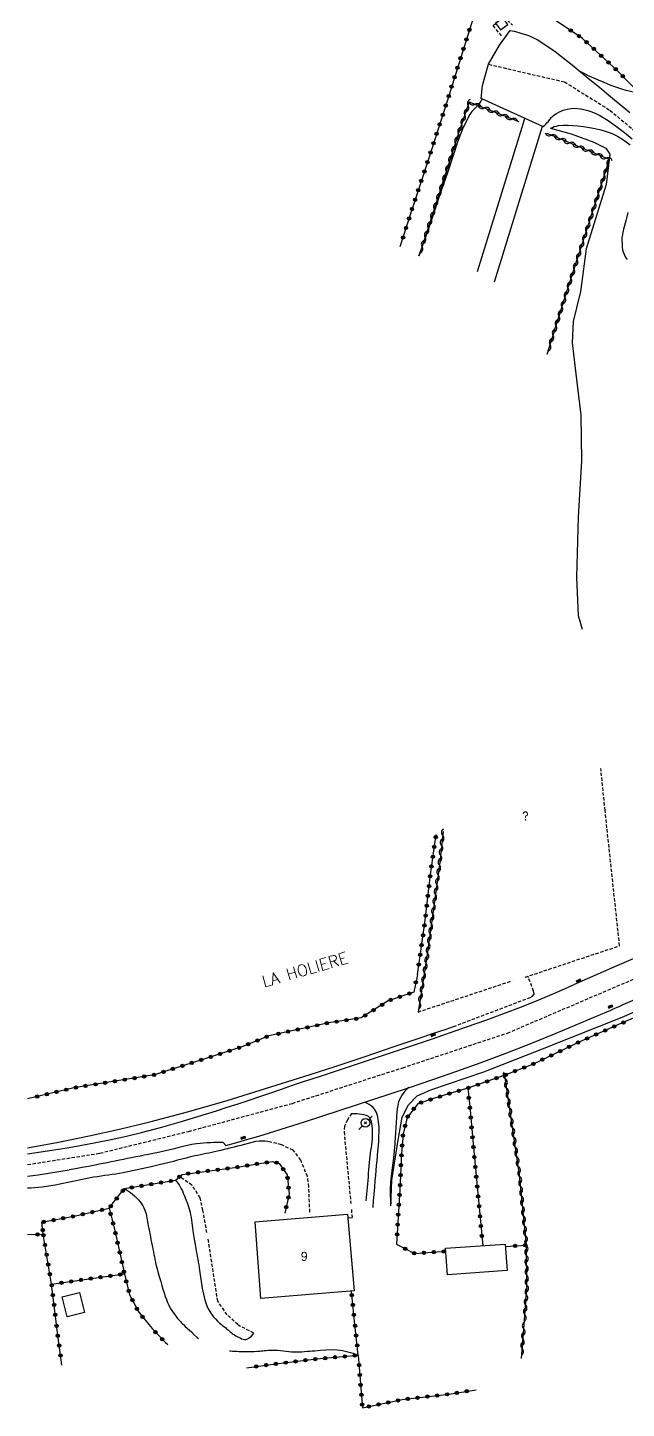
# Model space of a CAD drawing. Header units: millimetres. Extents: x 222014 to 223000, y 61000 to 62001.
# Drawn here: x 222014 to 222104.7, y 61158.3 to 61367.6 of the extents above; entities that cross this region are included whole.
import ezdxf
from ezdxf.enums import TextEntityAlignment as Align

# ---------------------------------------------------------------- set-up
doc = ezdxf.new("R2010")
doc.units = ezdxf.units.MM
doc.linetypes.add('DASHED', pattern=[0.75, 0.5, -0.25])
doc.layers.get('0').update_dxf_attribs({"linetype": 'CONTINUOUS'})
for name, color, linetype in [('W0001', 6, 'DASHED'), ('W0008', 7, 'CONTINUOUS'), ('W0017', 7, 'CONTINUOUS'), ('W0071', 7, 'CONTINUOUS'), ('W0101', 7, 'CONTINUOUS'), ('W0104', 1, 'CONTINUOUS'), ('W0112', 1, 'DASHED'), ('W0211', 2, 'CONTINUOUS'), ('W0214', 2, 'CONTINUOUS'), ('W0310', 3, 'CONTINUOUS'), ('W0322', 7, 'CONTINUOUS'), ('W0323', 7, 'CONTINUOUS'), ('W0401', 7, 'CONTINUOUS'), ('W0473', 7, 'CONTINUOUS'), ('W0989', 7, 'CONTINUOUS'), ('W0991', 7, 'CONTINUOUS')]:
    doc.layers.add(name, color=color, linetype=linetype)
doc.styles.get("Standard").update_dxf_attribs({"font": 'romans.shx', "width": 0.85})

# ---------------------------------------------------------------- blocks, each defined once
blk = doc.blocks.new('T401')
for p, q in [((-0.3, 0.3), (0, 0.3)), ((-0.3, -0.25), (-0.3, 0.3)), ((-0.3, 0.15), (0, 0.15)), ((-0.3, 0), (0, 0)), ((0, 0.3), (0, -0.25)), ((-0.3, -0.15), (0, -0.15)), ((-0.3, -0.25), (-0.3, -0.3)), ((-0.3, -0.3), (0, -0.3)), ((0, -0.3), (0, -0.25))]:
    blk.add_line(p, q)
blk = doc.blocks.new('T473')
for p, q in [((-0.166667, 0.166667), (0.166667, -0.166667)), ((-0.166667, -0.166667), (0.166667, 0.166667)), ((0.500001, 0.500001), (1.000002, 1.000002)), ((-1.000002, -1.000002), (-0.500001, -0.500001))]:
    blk.add_line(p, q)
blk.add_ellipse((0, 0), major_axis=(0.471405, 0.471405), ratio=1, start_param=5.4977871438, end_param=11.780972451)
blk = doc.blocks.new('t323o')
at = {"color": 0, "linetype": 'Continuous'}
for radius in [0.25, 0.15]:
    blk.add_circle((0, 0), radius, dxfattribs=at)
blk = doc.blocks.new('t310o')
at = {"color": 0, "linetype": 'Continuous'}
for centre, start, end in [((-0.5, 0.38), 216.8699, 323.1304), ((0.5, -0.37), 36.8699, 143.1303)]:
    blk.add_arc(centre, 0.625, start, end, dxfattribs=at)
blk = doc.blocks.new('t322o')
at = {"color": 0, "linetype": 'Continuous'}
for radius in [0.25, 0.15]:
    blk.add_circle((0, 0), radius, dxfattribs=at)

msp = doc.modelspace()

# ---------------------------------------------------------------- linework, layer by layer
at = {"layer": 'W0001'}
for points in [[(222083.82, 61362), (222095.3, 61359.33), (222102.18, 61355.04), (222112.39, 61346.45), (222118.85, 61340.06), (222121.97, 61334.25), (222123.5, 61329.18), (222123.62, 61322.93), (222123.49, 61315.96), (222123.43, 61306.57), (222123.04, 61297.56), (222124.14, 61293.38), (222125.99, 61288.37), (222129.23, 61282.23), (222132.15, 61278.94), (222136.65, 61276.85), (222140.35, 61276.07), (222153.39, 61274.63), (222167.99, 61272.94), (222176.51, 61270.16), (222181.23, 61263.5), (222184.66, 61253.01)], [(222014, 61195.25), (222024.95, 61196.98), (222038.38, 61200.28), (222054.1, 61204.53), (222070.81, 61209.93), (222086.69, 61215.19), (222109.39, 61224.91), (222121.59, 61230.22), (222139.24, 61237.3), (222150.78, 61241.61), (222159.8, 61245.51), (222172.4, 61248.09), (222184.66, 61253.01)]]:
    msp.add_lwpolyline(points, dxfattribs=at)
at = {"layer": 'W0008'}
for points in [[(222082.71, 61356.82), (222082.91, 61358.76), (222083.82, 61362), (222085.48, 61364.89), (222087.09, 61367.14)], [(222087.09, 61367.14), (222087.68, 61367.01), (222088.25, 61366.86), (222088.82, 61366.69), (222089.39, 61366.5), (222089.84, 61366.34), (222090.29, 61366.16), (222090.73, 61365.96), (222091.16, 61365.74), (222091.87, 61365.32), (222092.55, 61364.87), (222093.22, 61364.4), (222093.88, 61363.92), (222094.86, 61363.18), (222095.82, 61362.42), (222096.77, 61361.64), (222097.72, 61360.87), (222099.16, 61359.7), (222100.6, 61358.52), (222102.03, 61357.34), (222103.45, 61356.15), (222105.18, 61354.7)], [(222092.13, 61352.54), (222082.71, 61356.82)], [(222092.13, 61352.54), (222092.29, 61352.73), (222092.46, 61352.92), (222092.63, 61353.11), (222092.81, 61353.3), (222093.08, 61353.61), (222093.35, 61353.94), (222093.65, 61354.25), (222093.98, 61354.51), (222094.53, 61354.81), (222095.11, 61355.03), (222095.7, 61355.2), (222096.31, 61355.3), (222096.79, 61355.33), (222097.27, 61355.31), (222097.75, 61355.25), (222098.22, 61355.15), (222098.85, 61354.99), (222099.46, 61354.79), (222100.06, 61354.54), (222100.64, 61354.25), (222101.94, 61353.47), (222103.17, 61352.58), (222104.37, 61351.65), (222105.55, 61350.72)], [(222109.84, 61228.19), (222103.24, 61225.36), (222096.67, 61222.48)], [(222014, 61196.88), (222016, 61197.17), (222018, 61197.47), (222019.99, 61197.8), (222021.98, 61198.15), (222024.31, 61198.59), (222026.64, 61199.06), (222028.95, 61199.56), (222031.26, 61200.12), (222034.11, 61200.87), (222036.95, 61201.69), (222039.77, 61202.54), (222042.59, 61203.41), (222044.24, 61203.94), (222045.89, 61204.48), (222047.54, 61205.03), (222049.18, 61205.58), (222050.83, 61206.14), (222052.47, 61206.7), (222054.11, 61207.26), (222055.76, 61207.82), (222058.18, 61208.62), (222060.6, 61209.43), (222063.03, 61210.23), (222065.45, 61211.03), (222067.88, 61211.83), (222070.3, 61212.64), (222072.72, 61213.46), (222075.14, 61214.28), (222077.89, 61215.22), (222080.64, 61216.16), (222083.38, 61217.12), (222086.11, 61218.13), (222088.77, 61219.16), (222091.42, 61220.23), (222094.05, 61221.34), (222096.67, 61222.48)], [(222104.17, 61219.49), (222106.68, 61220.57)], [(222044.04, 61198.12), (222045.7, 61198.59), (222047.35, 61199.08), (222048.99, 61199.57), (222050.64, 61200.08), (222055.91, 61201.73), (222061.17, 61203.42), (222066.43, 61205.14), (222071.67, 61206.9), (222075.35, 61208.16), (222079.02, 61209.43), (222082.68, 61210.74), (222086.33, 61212.1), (222090.2, 61213.62), (222094.05, 61215.18), (222097.89, 61216.78), (222101.72, 61218.4), (222102.34, 61218.67), (222102.95, 61218.94), (222103.56, 61219.21), (222104.17, 61219.49)], [(222043.59, 61198.6), (222043.13, 61198.6), (222042.67, 61198.6), (222042.2, 61198.59), (222041.74, 61198.57), (222041.2, 61198.54), (222040.65, 61198.51), (222040.11, 61198.46), (222039.57, 61198.39), (222038.89, 61198.28), (222038.22, 61198.14), (222037.55, 61197.99), (222036.88, 61197.82), (222036.22, 61197.66), (222035.56, 61197.49), (222034.89, 61197.33), (222034.22, 61197.18), (222033.58, 61197.05), (222032.95, 61196.92), (222032.31, 61196.79), (222031.67, 61196.66), (222031.03, 61196.54), (222030.39, 61196.41), (222029.75, 61196.29), (222029.11, 61196.16), (222028.5, 61196.04), (222027.89, 61195.91), (222027.27, 61195.79), (222026.66, 61195.66), (222026.05, 61195.53), (222025.43, 61195.41), (222024.82, 61195.29), (222024.21, 61195.17), (222023.22, 61194.98), (222022.24, 61194.8), (222021.25, 61194.62), (222020.27, 61194.45)], [(222044.04, 61198.12), (222043.59, 61198.6)], [(222014, 61193.49), (222015.57, 61193.7), (222017.14, 61193.94), (222018.7, 61194.19), (222020.27, 61194.45)]]:
    msp.add_lwpolyline(points, dxfattribs=at)
at = {"layer": 'W0017'}
for points in [[(222082.15, 61330.59), (222089.12, 61353.13)], [(222089.12, 61353.13), (222089.32, 61353.81)], [(222091.79, 61351.94), (222091.98, 61352.6)], [(222084.7, 61329.05), (222091.79, 61351.94)]]:
    msp.add_lwpolyline(points, dxfattribs=at)
at = {"layer": 'W0071'}
for points in [[(222071.74, 61206.93), (222071.52, 61206.76), (222071.32, 61206.57), (222071.12, 61206.38), (222070.95, 61206.16), (222070.71, 61205.83), (222070.5, 61205.49), (222070.32, 61205.13), (222070.17, 61204.75), (222070.04, 61204.22), (222069.97, 61203.68), (222069.93, 61203.15), (222069.88, 61202.61), (222069.85, 61202.22), (222069.82, 61201.83), (222069.8, 61201.44), (222069.77, 61201.05), (222069.75, 61200.66), (222069.73, 61200.27), (222069.71, 61199.87), (222069.68, 61199.48), (222069.59, 61198.4), (222069.49, 61197.32), (222069.39, 61196.24), (222069.28, 61195.16), (222069.23, 61194.74), (222069.18, 61194.32), (222069.12, 61193.9), (222069.07, 61193.48), (222069.02, 61193.06), (222068.97, 61192.64), (222068.93, 61192.22), (222068.91, 61191.8), (222068.9, 61191.17), (222068.91, 61190.55), (222068.95, 61189.92), (222069, 61189.3)], [(222066.32, 61188.75), (222066.4, 61189.77), (222066.48, 61190.79), (222066.56, 61191.82), (222066.64, 61192.84), (222066.71, 61193.59), (222066.78, 61194.34), (222066.85, 61195.09), (222066.93, 61195.84), (222067, 61196.59), (222067.06, 61197.34), (222067.12, 61198.09), (222067.17, 61198.85), (222067.18, 61199.15), (222067.2, 61199.46), (222067.21, 61199.76), (222067.22, 61200.07), (222067.23, 61200.38), (222067.23, 61200.69), (222067.22, 61200.99), (222067.2, 61201.3), (222067.16, 61201.69), (222067.11, 61202.08), (222067.03, 61202.47), (222066.91, 61202.84), (222066.81, 61203.12), (222066.68, 61203.39), (222066.53, 61203.65), (222066.33, 61203.88), (222066.04, 61204.14), (222065.71, 61204.36), (222065.36, 61204.54), (222064.99, 61204.66)]]:
    msp.add_lwpolyline(points, dxfattribs=at)
at = {"layer": 'W0101'}
for points in [[(222085.97, 61369.05), (222084.85, 61368.21), (222085.6, 61367.21), (222086.72, 61368.04), (222085.97, 61369.05)], [(222048.44, 61186.56), (222062.45, 61187.75), (222063.43, 61176.1), (222049.31, 61174.94)]]:
    msp.add_lwpolyline(points, close=True, dxfattribs=at)
at = {"layer": 'W0104'}
for points in [[(222077.29, 61182.56), (222086.32, 61183.19), (222086.6, 61179.18), (222077.57, 61178.54), (222077.29, 61182.56)], [(222019.21, 61175.22), (222021.86, 61175.87), (222022.61, 61172.81), (222019.97, 61172.15)]]:
    msp.add_lwpolyline(points, close=True, dxfattribs=at)
at = {"layer": 'W0112'}
for points in [[(222085.76, 61366.31), (222084.49, 61367.87), (222086.13, 61369.25), (222086.12, 61369.25), (222087.41, 61367.92)], [(222089.35, 61223.65), (222103.65, 61228.41), (222101.45, 61248.92), (222100.81, 61255.29)], [(222073.13, 61218.37), (222087.38, 61223.11)], [(222078.48, 61216.17), (222090.1, 61220.57), (222090.46, 61220.77), (222090.69, 61221.07), (222090.61, 61221.51), (222089.78, 61223.79)], [(222063.06, 61202.99), (222062.44, 61202.05), (222061.97, 61201.07), (222061.92, 61200.22), (222062.95, 61189.35)], [(222056.74, 61188.04), (222056.58, 61191.89), (222056.39, 61193.42), (222055.36, 61195.92), (222054.2, 61197.42), (222052.45, 61198.26), (222050.78, 61198.66)], [(222041.15, 61184.94), (222040.55, 61188.3), (222040.14, 61190.21), (222038.89, 61192.14), (222037.02, 61193.39)], [(222063.03, 61188.45), (222063.13, 61187.16), (222062.51, 61187.1)], [(222045.84, 61171), (222044.22, 61172.49), (222042.79, 61174.54), (222041.34, 61183.95)], [(222048.26, 61169.71), (222045.98, 61170.87), (222045.84, 61171)]]:
    msp.add_lwpolyline(points, dxfattribs=at)
at = {"layer": 'W0211'}
for points in [[(222093.19, 61352.31), (222096.33, 61351.48), (222099.77, 61350.2), (222101.56, 61349.31), (222102.17, 61348.4), (222101.64, 61343.8), (222098.6, 61334.05), (222097.73, 61327.55), (222096.62, 61323), (222096.48, 61319.8), (222097.11, 61314.25), (222097.78, 61308.83), (222097.9, 61301.9), (222097.37, 61293.35), (222097.11, 61284.25), (222097.39, 61278.46), (222097.98, 61276.38)], [(222068.99, 61189.02), (222069.18, 61192.9), (222070.12, 61198.93), (222070.72, 61202.42), (222071.69, 61204.29), (222072.97, 61205.69), (222075.04, 61206.56), (222083.1, 61209.28), (222091.96, 61212.77), (222104.28, 61217.69), (222120.17, 61224.82), (222132.89, 61230.22), (222135.67, 61231.55)], [(222063.06, 61202.99), (222063.35, 61203), (222063.64, 61202.99), (222063.93, 61202.97), (222064.22, 61202.93), (222064.56, 61202.89), (222064.91, 61202.85), (222065.27, 61202.76), (222065.58, 61202.58), (222065.76, 61202.39), (222065.88, 61202.16), (222065.96, 61201.92), (222066.02, 61201.69), (222066.13, 61201.16), (222066.17, 61200.63), (222066.18, 61200.1), (222066.17, 61199.57), (222066.16, 61199.13), (222066.12, 61198.69), (222066.07, 61198.26), (222066.01, 61197.82), (222065.95, 61197.39), (222065.89, 61196.96), (222065.83, 61196.52), (222065.79, 61196.09), (222065.73, 61195.55), (222065.68, 61195.01), (222065.64, 61194.47), (222065.59, 61193.93), (222065.55, 61193.39), (222065.5, 61192.85), (222065.46, 61192.31), (222065.41, 61191.77), (222065.37, 61191.27), (222065.32, 61190.77), (222065.28, 61190.28), (222065.23, 61189.78)], [(222036.4, 61192.88), (222036.59, 61192.65), (222036.77, 61192.41), (222036.94, 61192.16), (222037.09, 61191.9), (222037.27, 61191.58), (222037.43, 61191.26), (222037.57, 61190.93), (222037.71, 61190.6), (222037.96, 61189.97), (222038.2, 61189.33), (222038.42, 61188.69), (222038.6, 61188.04), (222038.69, 61187.64), (222038.75, 61187.24), (222038.81, 61186.84), (222038.86, 61186.44), (222038.9, 61186.04), (222038.95, 61185.64), (222039, 61185.24), (222039.05, 61184.84), (222039.15, 61184.27), (222039.25, 61183.7), (222039.35, 61183.12), (222039.46, 61182.55), (222039.53, 61182.14), (222039.61, 61181.72), (222039.69, 61181.31), (222039.76, 61180.9), (222039.84, 61180.48), (222039.91, 61180.07), (222039.98, 61179.65), (222040.05, 61179.24), (222040.1, 61178.89), (222040.15, 61178.55), (222040.19, 61178.2), (222040.23, 61177.85), (222040.28, 61177.51), (222040.32, 61177.16), (222040.37, 61176.82), (222040.43, 61176.47), (222040.52, 61176.04), (222040.61, 61175.61), (222040.71, 61175.18), (222040.84, 61174.76), (222040.99, 61174.3), (222041.16, 61173.85), (222041.36, 61173.4), (222041.58, 61172.98), (222041.84, 61172.58), (222042.12, 61172.21), (222042.43, 61171.85), (222042.75, 61171.51), (222042.89, 61171.37), (222043.04, 61171.24), (222043.19, 61171.12), (222043.34, 61171)], [(222043.34, 61171), (222043.51, 61170.88), (222043.67, 61170.75), (222043.84, 61170.63), (222044, 61170.5), (222044.14, 61170.38), (222044.28, 61170.26), (222044.41, 61170.14), (222044.55, 61170.02), (222044.69, 61169.9), (222044.83, 61169.78), (222044.97, 61169.67), (222045.12, 61169.56), (222045.32, 61169.43), (222045.52, 61169.3), (222045.73, 61169.19), (222045.95, 61169.08), (222046.17, 61168.97), (222046.39, 61168.86), (222046.64, 61168.78), (222046.89, 61168.74), (222047.04, 61168.75), (222047.19, 61168.79), (222047.33, 61168.85), (222047.46, 61168.92), (222047.7, 61169.08), (222047.91, 61169.27), (222048.1, 61169.48), (222048.26, 61169.71)]]:
    msp.add_lwpolyline(points, dxfattribs=at)
at = {"layer": 'W0214'}
for points in [[(222106.6, 61357.63), (222105.94, 61357.74), (222105.29, 61357.88), (222104.65, 61358.04), (222104.01, 61358.22), (222103.1, 61358.52), (222102.2, 61358.86), (222101.31, 61359.23), (222100.43, 61359.6), (222099.74, 61359.9), (222099.05, 61360.22), (222098.38, 61360.55), (222097.7, 61360.89)], [(222082.83, 61356.76), (222082.75, 61356.59), (222082.65, 61356.42), (222082.55, 61356.25), (222082.45, 61356.09), (222082.27, 61355.87), (222082.08, 61355.65), (222081.89, 61355.45), (222081.68, 61355.26), (222081.48, 61355.06), (222081.29, 61354.85), (222081.11, 61354.63), (222080.95, 61354.39), (222079.9, 61352.34), (222079.09, 61350.18), (222078.39, 61348), (222077.67, 61345.85), (222077.21, 61344.56), (222076.77, 61343.27), (222076.34, 61341.98), (222075.91, 61340.68), (222075.48, 61339.38), (222075.05, 61338.09), (222074.61, 61336.8), (222074.15, 61335.51), (222073.64, 61334.13), (222073.18, 61332.93)], [(222093.19, 61352.31), (222093.47, 61352.44), (222093.76, 61352.56), (222094.07, 61352.64), (222094.38, 61352.7), (222095.11, 61352.78), (222095.85, 61352.77), (222096.59, 61352.73), (222097.32, 61352.66), (222098.2, 61352.57), (222099.07, 61352.44), (222099.94, 61352.27), (222100.8, 61352.06), (222101.45, 61351.88), (222102.09, 61351.67), (222102.73, 61351.42), (222103.34, 61351.13), (222104.01, 61350.72), (222104.65, 61350.27), (222105.26, 61349.78)], [(222104.92, 61339.55), (222104.57, 61338.29), (222104.23, 61337.01), (222104.01, 61335.68), (222104.02, 61334.33), (222104.11, 61333.82), (222104.27, 61333.31), (222104.5, 61332.84), (222104.8, 61332.41)], [(222014, 61197.77), (222018.65, 61198.66), (222023.3, 61199.6), (222027.93, 61200.61), (222032.53, 61201.71), (222038.4, 61203.28), (222044.23, 61204.98), (222050.04, 61206.76), (222055.83, 61208.58), (222060.4, 61210.05), (222064.96, 61211.57), (222069.5, 61213.12), (222074.05, 61214.66), (222075.16, 61215.04), (222076.27, 61215.41), (222077.37, 61215.79), (222078.48, 61216.17)], [(222050.78, 61198.66), (222050.37, 61198.74), (222049.94, 61198.8), (222049.52, 61198.82), (222049.09, 61198.81), (222048.51, 61198.73), (222047.94, 61198.59), (222047.38, 61198.43), (222046.82, 61198.28), (222046.31, 61198.16), (222045.8, 61198.03), (222045.29, 61197.9), (222044.78, 61197.77), (222044.27, 61197.65), (222043.77, 61197.52), (222043.25, 61197.39), (222042.74, 61197.28), (222042.31, 61197.18), (222041.88, 61197.09), (222041.45, 61197), (222041.02, 61196.92), (222040.59, 61196.83), (222040.16, 61196.75), (222039.73, 61196.65), (222039.3, 61196.56), (222038.65, 61196.4), (222038.01, 61196.24), (222037.36, 61196.08), (222036.72, 61195.91), (222036.08, 61195.74), (222035.43, 61195.57), (222034.79, 61195.41), (222034.14, 61195.25), (222032.73, 61194.92), (222031.32, 61194.59), (222029.9, 61194.28), (222028.48, 61194), (222027.92, 61193.9), (222027.36, 61193.81), (222026.8, 61193.73), (222026.24, 61193.65), (222025.68, 61193.57), (222025.12, 61193.49), (222024.56, 61193.41), (222024, 61193.32), (222023.02, 61193.14), (222022.05, 61192.94), (222021.08, 61192.74), (222020.11, 61192.54), (222019.14, 61192.33), (222018.16, 61192.15), (222017.18, 61191.98), (222016.2, 61191.83), (222015.65, 61191.77), (222015.1, 61191.72), (222014.55, 61191.68), (222014, 61191.65)], [(222028.68, 61191.6), (222028.99, 61191.41), (222029.29, 61191.21), (222029.59, 61191), (222029.87, 61190.77), (222030.18, 61190.5), (222030.49, 61190.22), (222030.78, 61189.93), (222031.04, 61189.61), (222031.25, 61189.31), (222031.45, 61189), (222031.62, 61188.68), (222031.76, 61188.34), (222031.94, 61187.77), (222032.05, 61187.17), (222032.15, 61186.58), (222032.25, 61185.99), (222032.4, 61185.29), (222032.54, 61184.59), (222032.68, 61183.89), (222032.82, 61183.19), (222032.9, 61182.81), (222032.97, 61182.42), (222033.04, 61182.03), (222033.11, 61181.64), (222033.19, 61181.26), (222033.26, 61180.87), (222033.35, 61180.48), (222033.43, 61180.1), (222033.6, 61179.45), (222033.77, 61178.8), (222033.96, 61178.15), (222034.15, 61177.51), (222034.31, 61176.94), (222034.48, 61176.37), (222034.66, 61175.8), (222034.85, 61175.24), (222035.02, 61174.8), (222035.19, 61174.36), (222035.39, 61173.92), (222035.61, 61173.5), (222035.95, 61172.96), (222036.33, 61172.44), (222036.72, 61171.94), (222037.14, 61171.46), (222037.25, 61171.34), (222037.36, 61171.23), (222037.47, 61171.11), (222037.58, 61171)], [(222037.58, 61171), (222037.88, 61170.71), (222038.18, 61170.44), (222038.49, 61170.16), (222038.8, 61169.88), (222039.24, 61169.47), (222039.68, 61169.05), (222039.88, 61168.87)], [(222044.55, 61167.03), (222044.73, 61167.01), (222045.04, 61166.98), (222045.35, 61166.96), (222045.66, 61166.95), (222045.98, 61166.94), (222046.36, 61166.92), (222046.73, 61166.91), (222047.11, 61166.91), (222047.49, 61166.91), (222047.91, 61166.92), (222048.33, 61166.94), (222048.75, 61166.96), (222049.17, 61166.98), (222049.41, 61167), (222049.64, 61167.03), (222049.88, 61167.05), (222050.12, 61167.08), (222050.36, 61167.11), (222050.6, 61167.13), (222050.84, 61167.14), (222051.09, 61167.14), (222051.5, 61167.13), (222051.91, 61167.1), (222052.32, 61167.06), (222052.73, 61167.01), (222053.13, 61166.95), (222053.54, 61166.91), (222053.95, 61166.87), (222054.36, 61166.86), (222054.76, 61166.86), (222055.15, 61166.87), (222055.54, 61166.89), (222055.94, 61166.92), (222056.33, 61166.95), (222056.72, 61166.99), (222057.11, 61167.02), (222057.5, 61167.04), (222058.34, 61167.1), (222059.18, 61167.18), (222060.04, 61167.22), (222060.89, 61167.18), (222061.7, 61167.07), (222062.51, 61166.89), (222063.3, 61166.65), (222064.07, 61166.35)]]:
    msp.add_lwpolyline(points, dxfattribs=at)
at = {"layer": 'W0310'}
for points in [[(222088.43, 61353.29), (222080.89, 61356.28), (222079.31, 61351.7), (222074.39, 61336.39), (222073.26, 61332.91)], [(222092.67, 61318.07), (222095.31, 61326.43), (222102.11, 61347.56), (222092.68, 61351.52)], [(222076.91, 61245.71), (222076.35, 61240.62), (222074.53, 61227.07), (222073.13, 61218.37)], [(222089.18, 61171), (222089.62, 61176.48), (222089.53, 61183.04), (222088.5, 61193.71), (222086.26, 61208.8)], [(222088.77, 61165.85), (222089.18, 61171)]]:
    msp.add_lwpolyline(points, dxfattribs=at)
at = {"layer": 'W0322'}
for points in [[(222082.73, 61373.52), (222081.81, 61370.09), (222079.28, 61362.07), (222077.58, 61356.56), (222074.86, 61348.1), (222072.18, 61339.94), (222070.39, 61334.34)], [(222106.6, 61357.63), (222103.44, 61360.92), (222098.05, 61365.9), (222094.03, 61368.61), (222087.66, 61371.54), (222082.73, 61373.52)], [(222072.49, 61221.4), (222068.6, 61220.07), (222064.51, 61217.47), (222059.64, 61216.74), (222050.52, 61214.77)], [(222050.52, 61214.77), (222046.58, 61213.13), (222040.7, 61211.24), (222033.18, 61208.85), (222021, 61206.88), (222014, 61205.21)], [(222014, 61184.64), (222016.36, 61184.68), (222016.15, 61186.51), (222021.25, 61187.47), (222026.36, 61188.63), (222027.42, 61190.04), (222028.68, 61191.6), (222036.4, 61192.88), (222037.38, 61193.76), (222045.74, 61194.86), (222049.78, 61195.5), (222051.08, 61195.7), (222052.1, 61195.43), (222053.32, 61193.67), (222053.62, 61190.83), (222052.96, 61187.88)], [(222026.36, 61188.63), (222027.2, 61185.27), (222027.98, 61181.86), (222028.65, 61178.68), (222029.45, 61175.53), (222030.83, 61172.87), (222032.36, 61171)], [(222032.36, 61171), (222032.86, 61170.4), (222034.86, 61168.28), (222035.22, 61167.97)], [(222047.15, 61164.45), (222051.6, 61165.05), (222057.73, 61165.79), (222064.07, 61166.35)]]:
    msp.add_lwpolyline(points, dxfattribs=at)
at = {"layer": 'W0323'}
for points in [[(222073.02, 61224.07), (222074.16, 61231.88), (222074.99, 61239.23), (222075.85, 61245.28)], [(222073.02, 61224.07), (222072.49, 61221.4)], [(222108.68, 61218.69), (222104.41, 61216.86), (222097.82, 61213.96), (222090.45, 61210.44), (222086.26, 61208.8), (222080.68, 61206.84), (222078.09, 61206.08), (222075.64, 61205.3), (222073.07, 61204.47), (222071.46, 61202.38), (222070.86, 61199.84), (222070.63, 61196.95), (222070.37, 61191.43), (222069.85, 61183.17)], [(222080.65, 61206.84), (222080.95, 61204.07), (222081.46, 61198.4), (222082.03, 61192.5), (222082.94, 61182.95)], [(222017.63, 61177.14), (222016.36, 61184.68)], [(222069.85, 61183.17), (222072.61, 61181.78), (222077.32, 61182.11)], [(222086.34, 61182.84), (222089.53, 61183.04)], [(222017.63, 61177.14), (222028.65, 61178.68)], [(222018.35, 61171), (222017.63, 61177.14)], [(222063.57, 61171), (222063.03, 61176.06)], [(222019.2, 61164.85), (222018.5, 61169.73), (222018.35, 61171)], [(222064.07, 61166.35), (222063.57, 61171)], [(222064.07, 61166.35), (222064.69, 61158.39), (222070.74, 61159.64), (222077.83, 61160.46), (222081.93, 61161.13)]]:
    msp.add_lwpolyline(points, dxfattribs=at)

# ---------------------------------------------------------------- block references
at = {"layer": 'W0310'}
for p, rotation in [((222080.7, 61355.73), 250.9404662720145), ((222081.75, 61355.94), 158.3415967878589), ((222080.21, 61354.31), 250.9404662720145), ((222083.14, 61355.39), 158.3415967878589), ((222084.53, 61354.83), 158.3415967878589), ((222085.93, 61354.28), 158.3415967878589), ((222087.32, 61353.72), 158.3415967878589), ((222079.24, 61351.47), 252.1928663279115), ((222079.72, 61352.89), 250.9404662720145), ((222078.78, 61350.04), 252.1928663279115), ((222093.32, 61351.25), 157.2418604145859), ((222094.71, 61350.67), 157.2418604145859), ((222096.09, 61350.09), 157.2418604145859), ((222097.47, 61349.51), 157.2418604145859), ((222077.86, 61347.19), 252.1928663279115), ((222078.32, 61348.62), 252.1928663279115), ((222098.86, 61348.93), 157.2418604145859), ((222100.24, 61348.35), 157.2418604145859), ((222101.62, 61347.77), 157.2418604145859), ((222077.4, 61345.76), 252.1928663279115), ((222101.36, 61345.22), 72.16154615159587), ((222101.82, 61346.64), 72.16154615159587), ((222076.49, 61342.9), 252.1928663279115), ((222076.94, 61344.33), 252.1928663279115), ((222100.9, 61343.79), 72.16154615159587), ((222076.03, 61341.48), 252.1928663279115), ((222099.98, 61340.93), 72.16154615159587), ((222100.44, 61342.36), 72.16154615159587), ((222075.11, 61338.62), 252.1928663279115), ((222075.57, 61340.05), 252.1928663279115), ((222099.52, 61339.5), 72.16154615159587), ((222074.65, 61337.19), 252.1928663279115), ((222098.6, 61336.65), 72.16154615159587), ((222099.06, 61338.08), 72.16154615159587), ((222074.19, 61335.76), 252.0185703028346), ((222098.14, 61335.22), 72.16154615159587), ((222073.73, 61334.34), 252.0185703028346), ((222097.22, 61332.37), 72.16154615159587), ((222097.68, 61333.79), 72.16154615159587), ((222096.76, 61330.94), 72.16154615159587), ((222096.3, 61329.51), 72.16154615159587), ((222095.38, 61326.65), 72.16154615159587), ((222095.84, 61328.08), 72.16154615159587), ((222094.93, 61325.22), 72.47443162627236), ((222094.03, 61322.36), 72.47443162627236), ((222094.48, 61323.79), 72.47443162627236), ((222093.58, 61320.93), 72.47443162627236), ((222093.13, 61319.5), 72.47443162627236), ((222076.85, 61245.11), 263.6558748603172), ((222076.68, 61243.62), 263.6558748603172), ((222076.35, 61240.64), 263.6558748603172), ((222076.51, 61242.13), 263.6558748603172), ((222076.15, 61239.15), 262.3533148710126), ((222075.75, 61236.18), 262.3533148710126), ((222075.95, 61237.67), 262.3533148710126), ((222075.55, 61234.69), 262.3533148710126), ((222075.35, 61233.21), 262.3533148710126), ((222074.95, 61230.23), 262.3533148710126), ((222075.15, 61231.72), 262.3533148710126), ((222074.75, 61228.75), 262.3533148710126), ((222074.32, 61225.78), 260.8842788508255), ((222074.55, 61227.26), 262.3533148710126), ((222074.08, 61224.3), 260.8842788508255), ((222073.84, 61222.82), 260.8842788508255), ((222073.37, 61219.85), 260.8842788508255), ((222073.61, 61221.33), 260.8842788508255), ((222086.33, 61208.27), 98.4785750488832), ((222086.55, 61206.79), 98.4785750488832), ((222086.78, 61205.3), 98.4785750488832), ((222087, 61203.82), 98.4785750488832), ((222087.22, 61202.34), 98.4785750488832), ((222087.44, 61200.85), 98.4785750488832), ((222087.66, 61199.37), 98.4785750488832), ((222087.88, 61197.89), 98.4785750488832), ((222088.1, 61196.4), 98.4785750488832), ((222088.32, 61194.92), 98.4785750488832), ((222088.53, 61193.43), 95.47452712090282), ((222088.67, 61191.94), 95.47452712090282), ((222088.82, 61190.45), 95.47452712090282), ((222088.96, 61188.95), 95.47452712090282), ((222089.1, 61187.46), 95.47452712090282), ((222089.25, 61185.97), 95.47452712090282), ((222089.39, 61184.48), 95.47452712090282), ((222089.53, 61182.98), 90.79572355261469), ((222089.55, 61181.48), 90.79572355261469), ((222089.57, 61179.98), 90.79572355261469), ((222089.59, 61178.48), 90.79572355261469), ((222089.54, 61175.49), 85.42831103908148), ((222089.61, 61176.98), 90.79572355261469), ((222089.42, 61173.99), 85.42831103908148), ((222089.3, 61172.5), 85.42831103908148), ((222089.13, 61170.34), 85.42831103896447), ((222088.89, 61167.35), 85.42831103896447), ((222089.01, 61168.84), 85.42831103896447)]:
    msp.add_blockref('t310o', p, dxfattribs=dict(at, rotation=rotation))
at = {"layer": 'W0322'}
for p, rotation in [((222080.9, 61367.2), 252.4549400100647), ((222096.25, 61367.11), 146.0601933326826), ((222080.45, 61365.77), 252.4549400100647), ((222097.5, 61366.27), 146.0601933326826), ((222098.66, 61365.34), 137.2632591182285), ((222079.54, 61362.91), 252.4549400100647), ((222079.99, 61364.34), 252.4549400100647), ((222099.76, 61364.32), 137.2632591182285), ((222100.87, 61363.3), 137.2632591182285), ((222101.97, 61362.28), 137.2632591182285), ((222079.09, 61361.48), 252.9177479123568), ((222103.07, 61361.26), 137.2632591182285), ((222104.13, 61360.2), 133.8022605721405), ((222078.21, 61358.61), 252.9177479123568), ((222078.65, 61360.04), 252.9177479123568), ((222077.77, 61357.18), 252.9177479123568), ((222076.86, 61354.32), 252.1294129582035), ((222077.32, 61355.74), 252.1294129582035), ((222076.4, 61352.89), 252.1294129582035), ((222075.48, 61350.03), 252.1294129582035), ((222075.94, 61351.46), 252.1294129582035), ((222075.02, 61348.61), 252.1294129582035), ((222074.09, 61345.76), 251.8267124641002), ((222074.55, 61347.18), 251.8267124641002), ((222073.62, 61344.33), 251.8267124641002), ((222072.68, 61341.48), 251.8267124641002), ((222073.15, 61342.91), 251.8267124641002), ((222072.21, 61340.05), 251.8267124641002), ((222071.3, 61337.2), 252.2970096120729), ((222071.76, 61338.63), 252.2970096120729), ((222070.85, 61335.77), 252.2970096120729), ((222068.98, 61220.2), 198.985217915407), ((222070.39, 61220.68), 198.985217915407), ((222071.81, 61221.17), 198.985217915407), ((222066.4, 61218.67), 212.4811841035445), ((222067.67, 61219.48), 212.4811841035445), ((222056.38, 61216.03), 192.1586343337666), ((222057.85, 61216.35), 192.1586343337666), ((222059.32, 61216.66), 192.1586343337666), ((222060.8, 61216.91), 188.5462951032766), ((222062.28, 61217.13), 188.5462951032766), ((222063.76, 61217.35), 188.5462951032766), ((222065.14, 61217.86), 212.4811841035445), ((222048.79, 61214.05), 202.5423586651074), ((222050.18, 61214.63), 202.5423586651074), ((222051.98, 61215.08), 192.1586343337666), ((222053.45, 61215.4), 192.1586343337666), ((222054.92, 61215.72), 192.1586343337666), ((222043.15, 61212.03), 197.8393922481287), ((222044.58, 61212.49), 197.8393922481287), ((222046.01, 61212.95), 197.8393922481287), ((222047.41, 61213.48), 202.5423586651074), ((222036.01, 61209.75), 197.6724588112403), ((222037.44, 61210.2), 197.6724588112403), ((222038.86, 61210.66), 197.6724588112403), ((222040.29, 61211.11), 197.6724588112403), ((222041.72, 61211.57), 197.8393922481287), ((222025.74, 61207.65), 189.1638258907614), ((222027.22, 61207.89), 189.1638258907614), ((222028.7, 61208.12), 189.1638258907614), ((222030.19, 61208.36), 189.1638258907614), ((222031.67, 61208.6), 189.1638258907614), ((222033.15, 61208.84), 189.1638258907614), ((222034.58, 61209.29), 197.6724588112403), ((222015.46, 61205.56), 193.4080306164774), ((222016.92, 61205.91), 193.4080306164774), ((222018.38, 61206.26), 193.4080306164774), ((222019.84, 61206.6), 193.4080306164774), ((222021.3, 61206.93), 189.1638258907614), ((222022.78, 61207.17), 189.1638258907614), ((222024.26, 61207.41), 189.1638258907614), ((222047.25, 61195.1), 9.103004643040403), ((222048.73, 61195.34), 9.103004643040403), ((222050.21, 61195.57), 8.580366731742197), ((222051.68, 61195.54), 345.3198631818506), ((222036.98, 61193.4), 41.98397891662614), ((222038.33, 61193.89), 7.480614026741225), ((222039.82, 61194.08), 7.480614026741225), ((222041.31, 61194.28), 7.480614026741225), ((222042.8, 61194.47), 7.480614026741225), ((222044.28, 61194.67), 7.480614026741225), ((222045.77, 61194.86), 9.103004643040403), ((222052.71, 61194.55), 304.5854724501426), ((222053.36, 61193.24), 276.0962492758457), ((222028.43, 61191.29), 50.93934161971238), ((222029.77, 61191.78), 9.421365682695688), ((222031.25, 61192.02), 9.421365682695688), ((222032.73, 61192.27), 9.421365682695688), ((222034.21, 61192.52), 9.421365682695688), ((222035.69, 61192.76), 9.421365682695688), ((222053.52, 61191.75), 276.0962492758457), ((222026.59, 61188.93), 53.18207719366576), ((222027.49, 61190.12), 50.93934161971238), ((222053.17, 61188.81), 257.3972304822565), ((222053.5, 61190.27), 257.3972304822565), ((222016.45, 61186.56), 10.75275416537978), ((222017.92, 61186.84), 10.75275416537978), ((222019.4, 61187.12), 10.75275416537978), ((222020.87, 61187.4), 10.75275416537978), ((222022.34, 61187.72), 12.69237741672726), ((222023.8, 61188.05), 12.69237741672726), ((222025.26, 61188.38), 12.69237741672726), ((222026.57, 61187.78), 284.0041404989719), ((222015.5, 61184.66), 0.9553356046651688), ((222016.29, 61185.32), 96.29213058771863), ((222026.94, 61186.32), 284.0041404989719), ((222027.29, 61184.87), 282.9553192814813), ((222027.63, 61183.41), 282.9553192814813), ((222027.96, 61181.94), 282.9553192814813), ((222028.28, 61180.48), 281.9358830685781), ((222028.59, 61179.01), 281.9358830685781), ((222028.94, 61177.55), 284.2543735541566), ((222029.31, 61176.1), 284.2543735541566), ((222029.87, 61174.72), 297.2924417094916), ((222030.56, 61173.39), 297.2924417094916), ((222031.41, 61172.16), 309.4090675081358), ((222033.35, 61169.87), 313.3435484661159), ((222034.38, 61168.78), 313.3435484661159), ((222057.56, 61165.77), 6.808500095691209), ((222059.06, 61165.9), 5.090961447299345), ((222060.55, 61166.04), 5.090961447299345), ((222062.04, 61166.17), 5.090961447299345), ((222063.54, 61166.3), 5.090961447299345), ((222048.63, 61164.65), 7.69808447844605), ((222050.12, 61164.85), 7.69808447844605), ((222051.61, 61165.05), 6.808500095691209), ((222053.09, 61165.23), 6.808500095691209), ((222054.58, 61165.41), 6.808500095691209), ((222056.07, 61165.59), 6.808500095691209)]:
    msp.add_blockref('t322o', p, dxfattribs=dict(at, rotation=rotation))
at = {"layer": 'W0323'}
for p, rotation in [((222075.58, 61243.4), 81.8698976458633), ((222075.8, 61244.88), 81.8698976458633), ((222075.37, 61241.91), 81.8698976458633), ((222074.96, 61238.94), 83.53494005256152), ((222075.16, 61240.43), 81.8698976458633), ((222074.79, 61237.45), 83.53494005256152), ((222074.62, 61235.96), 83.53494005256152), ((222074.28, 61232.98), 83.53494005256152), ((222074.45, 61234.47), 83.53494005256152), ((222074.1, 61231.49), 81.74160457861487), ((222073.67, 61228.52), 81.74160457861487), ((222073.88, 61230), 81.74160457861487), ((222073.45, 61227.04), 81.74160457861487), ((222073.24, 61225.55), 81.74160457861487), ((222072.78, 61222.87), 258.6197456892501), ((222102.85, 61216.18), 203.7765981978157), ((222104.22, 61216.78), 203.7765981978157), ((222097.36, 61213.74), 205.5330042665914), ((222098.73, 61214.36), 203.7765981978157), ((222100.1, 61214.97), 203.7765981978157), ((222101.48, 61215.57), 203.7765981978157), ((222093.3, 61211.8), 205.5330042665914), ((222094.66, 61212.45), 205.5330042665914), ((222096.01, 61213.1), 205.5330042665914), ((222089.2, 61209.95), 201.3953311499617), ((222090.6, 61210.51), 205.5330042665914), ((222091.95, 61211.16), 205.5330042665914), ((222083.58, 61207.86), 199.3060671204163), ((222085, 61208.36), 199.3060671204163), ((222086.41, 61208.86), 201.3953311499617), ((222087.81, 61209.41), 201.3953311499617), ((222076.45, 61205.56), 197.5893160674317), ((222077.88, 61206.01), 197.5893160674317), ((222079.31, 61206.44), 196.4817538492261), ((222080.75, 61206.87), 199.3060671204163), ((222082.17, 61207.36), 199.3060671204163), ((222072.49, 61203.72), 232.4498985751447), ((222073.59, 61204.64), 197.8513449793685), ((222075.02, 61205.1), 197.8513449793685), ((222080.81, 61205.35), 276.1513527483673), ((222080.97, 61203.86), 275.1424636818797), ((222071.57, 61202.53), 232.4498985751447), ((222081.1, 61202.37), 275.1424636818797), ((222070.84, 61199.64), 265.4378781920331), ((222071.16, 61201.1), 256.7329963004125), ((222081.24, 61200.87), 275.1424636818797), ((222081.37, 61199.38), 275.1424636818797), ((222070.72, 61198.14), 265.4378781920331), ((222081.51, 61197.89), 275.4952832093332), ((222070.54, 61195.15), 267.3112036832103), ((222070.61, 61196.65), 267.3112036832103), ((222081.65, 61196.39), 275.4952832093332), ((222070.47, 61193.65), 267.3112036832103), ((222081.8, 61194.9), 275.4952832093332), ((222081.94, 61193.41), 275.4952832093332), ((222070.4, 61192.15), 267.3112036832103), ((222082.08, 61191.91), 275.4329683722164), ((222070.23, 61189.16), 266.4068341082168), ((222070.32, 61190.65), 266.4068341082168), ((222082.23, 61190.42), 275.4329683722164), ((222082.37, 61188.93), 275.4329683722164), ((222070.13, 61187.66), 266.4068341082168), ((222082.51, 61187.43), 275.4329683722164), ((222016.38, 61184.53), 99.57200147481655), ((222069.95, 61184.67), 266.4068341082168), ((222070.04, 61186.16), 266.4068341082168), ((222082.65, 61185.94), 275.4329683722164), ((222016.63, 61183.06), 99.57200147481655), ((222071.19, 61182.49), 333.2524259608945), ((222082.79, 61184.45), 275.4329683722164), ((222087.84, 61182.93), 3.487793962355535), ((222089.34, 61183.02), 3.487793962355535), ((222016.88, 61181.58), 99.57200147481655), ((222072.53, 61181.82), 333.2524259608945), ((222074.02, 61181.88), 4.020760513774783), ((222075.51, 61181.98), 4.020760513774783), ((222077.01, 61182.09), 4.020760513774783), ((222017.13, 61180.1), 99.57200147481655), ((222017.38, 61178.62), 99.57200147481655), ((222026.54, 61178.38), 7.954730677030414), ((222028.03, 61178.59), 7.954730677030414), ((222017.65, 61176.96), 96.74303667080447), ((222019.11, 61177.35), 7.954730677030414), ((222020.6, 61177.55), 7.954730677030414), ((222022.08, 61177.76), 7.954730677030414), ((222023.57, 61177.97), 7.954730677030414), ((222025.05, 61178.18), 7.954730677030414), ((222017.82, 61175.47), 96.74303667080447), ((222063.09, 61175.47), 96.10571408018161), ((222018, 61173.98), 96.74303667080447), ((222018.18, 61172.49), 96.74303667080447), ((222063.25, 61173.98), 96.10571408018161), ((222063.41, 61172.49), 96.10571408018161), ((222018.38, 61170.79), 96.74303744357374), ((222063.59, 61170.82), 96.10571408017395), ((222018.56, 61169.3), 98.13964006912401), ((222018.78, 61167.82), 98.13964006912401), ((222063.75, 61169.33), 96.10571408017395), ((222063.91, 61167.84), 96.10571408017395), ((222018.99, 61166.33), 98.13964006912401), ((222064.19, 61164.85), 274.4680533473075), ((222064.3, 61163.36), 274.4680533473075), ((222064.42, 61161.86), 274.4680533473075), ((222064.54, 61160.37), 274.4680533473075), ((222070.09, 61159.51), 11.67716146814763), ((222071.57, 61159.74), 6.589622584408558), ((222073.06, 61159.91), 6.589622584408558), ((222074.55, 61160.08), 6.589622584408558), ((222076.04, 61160.25), 6.589622584408558), ((222077.53, 61160.43), 6.589622584408558), ((222079.02, 61160.65), 9.293880135921663), ((222080.5, 61160.9), 9.293880135921663), ((222064.65, 61158.87), 274.4680533473075), ((222065.69, 61158.6), 11.67716146814763), ((222067.15, 61158.9), 11.67716146814763), ((222068.62, 61159.2), 11.67716146814763)]:
    msp.add_blockref('t323o', p, dxfattribs=dict(at, rotation=rotation))
at = {"layer": 'W0401'}
for p, rotation in [((222097.38, 61223.24), 113.733622606985), ((222102.32, 61219.06), 293.6323495709284), ((222075.44, 61214.76), 288.8612165488644), ((222046.68, 61199.16), 286.4380635068298)]:
    msp.add_blockref('T401', p, dxfattribs=dict(at, rotation=rotation))
at = {"layer": 'W0473'}
msp.add_blockref('T473', (222065.16, 61201.57), dxfattribs=at)

# ---------------------------------------------------------------- texts
at = {"layer": 'W0989'}
msp.add_text('LA HOLIERE', height=1.75, rotation=16.191, dxfattribs=at).set_placement((222056, 61224.8), align=Align.MIDDLE_CENTER)
at = {"layer": 'W0991'}
for s, p in [('?', (222089.38, 61248.06)), ('9', (222055.91, 61181.35))]:
    msp.add_text(s, height=1.25, dxfattribs=at).set_placement(p, align=Align.MIDDLE_CENTER)

doc.saveas('drawing.dxf')
